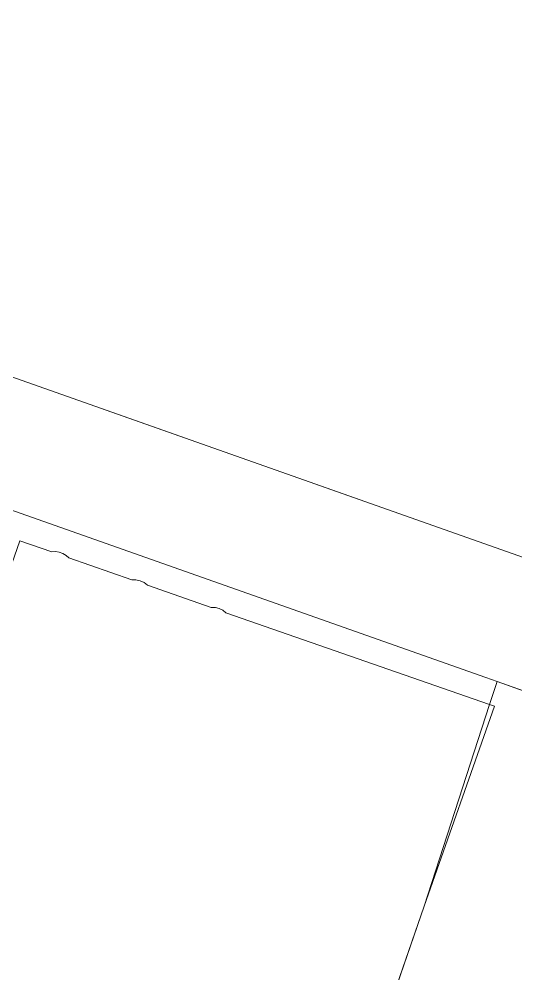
# Model space of a CAD drawing. Header units: metres. Extents: x 105146 to 106170, y 111783 to 118163.
# Drawn here: x 105897.986 to 105898.381, y 114674.094 to 114674.853 of the extents above; entities that cross this region are included whole.
import ezdxf

# ---------------------------------------------------------------- set-up
doc = ezdxf.new("R2010")
doc.units = ezdxf.units.M
doc.layers.add('20-EP-ZONA-DURA', color=253, linetype='CONTINUOUS', lineweight=13)
doc.layers.add('20-EP-ZONA-VERDE', color=84, linetype='CONTINUOUS', lineweight=13)

msp = doc.modelspace()

# ---------------------------------------------------------------- linework, layer by layer
at = {"layer": '20-EP-ZONA-DURA'}
msp.add_lwpolyline([(105898.3959, 114674.4216), (105895.6123, 114675.4039), (105897.4357, 114680.3807), (105898.9413, 114679.8495), (105899.0043, 114678.0211), (105898.8214, 114676.2008), (105898.3959, 114674.4216)], close=True, dxfattribs=at)
msp.add_lwpolyline([(105894.4305, 114672.1783), (105895.5778, 114675.3099), (105898.3659, 114674.3261), (105898.3599, 114674.3079), (105898.1501, 114674.3809), (105898.1476, 114674.3829), (105898.1447, 114674.3842), (105898.1417, 114674.385), (105898.1385, 114674.3851), (105898.0877, 114674.4027), (105898.085, 114674.4049), (105898.0819, 114674.4064), (105898.0785, 114674.4071), (105898.0751, 114674.4071), (105898.0251, 114674.4245), (105898.0229, 114674.4265), (105898.0203, 114674.4281), (105898.0175, 114674.4291), (105898.0145, 114674.4295), (105898.0115, 114674.4293), (105897.9861, 114674.4381), (105897.8545, 114674.0605), (105897.7229, 114673.6827), (105897.5911, 114673.3051)], dxfattribs=at)
at = {"layer": '20-EP-ZONA-VERDE'}
for points in [[(105898.3959, 114674.4216), (105898.5847, 114674.3549), (105900.8493, 114673.5559), (105900.8559, 114673.5535), (105900.8225, 114673.4593), (105900.8185, 114673.4607), (105898.5545, 114674.2595), (105898.3659, 114674.3261), (105895.5779, 114675.3099), (105895.6111, 114675.4043), (105898.3959, 114674.4216)], [(105898.5545, 114674.2595), (105898.4355, 114673.9043), (105895.7233, 114666.1233), (105895.5367, 114666.1843), (105895.5699, 114666.2787), (105897.2777, 114671.1901), (105897.3106, 114671.2849), (105897.4422, 114671.6624), (105897.574, 114672.0403), (105897.7056, 114672.4179), (105897.8372, 114672.7957), (105897.9689, 114673.1733), (105898.1006, 114673.5511), (105898.2322, 114673.9287), (105898.2467, 114673.9703), (105898.308, 114674.1476), (105898.3639, 114674.3065), (105898.3599, 114674.3079), (105898.3659, 114674.3261), (105898.5545, 114674.2595)], [(105898.3639, 114674.3065), (105898.308, 114674.1476), (105898.3599, 114674.3079), (105898.3639, 114674.3065)]]:
    msp.add_lwpolyline(points, close=True, dxfattribs=at)
msp.add_lwpolyline([(105897.8545, 114674.0605), (105897.9861, 114674.4381), (105898.0115, 114674.4293), (105898.0115, 114674.4293), (105898.0145, 114674.4295), (105898.0175, 114674.4291), (105898.0203, 114674.4281), (105898.0229, 114674.4265), (105898.0251, 114674.4245), (105898.0751, 114674.4071), (105898.0785, 114674.4071), (105898.0819, 114674.4064), (105898.085, 114674.4049), (105898.0877, 114674.4027), (105898.1385, 114674.3851), (105898.1417, 114674.385), (105898.1447, 114674.3842), (105898.1476, 114674.3829), (105898.1501, 114674.3809), (105898.3599, 114674.3079), (105898.308, 114674.1476), (105898.2467, 114673.9703)], dxfattribs=at)

doc.saveas('drawing.dxf')
